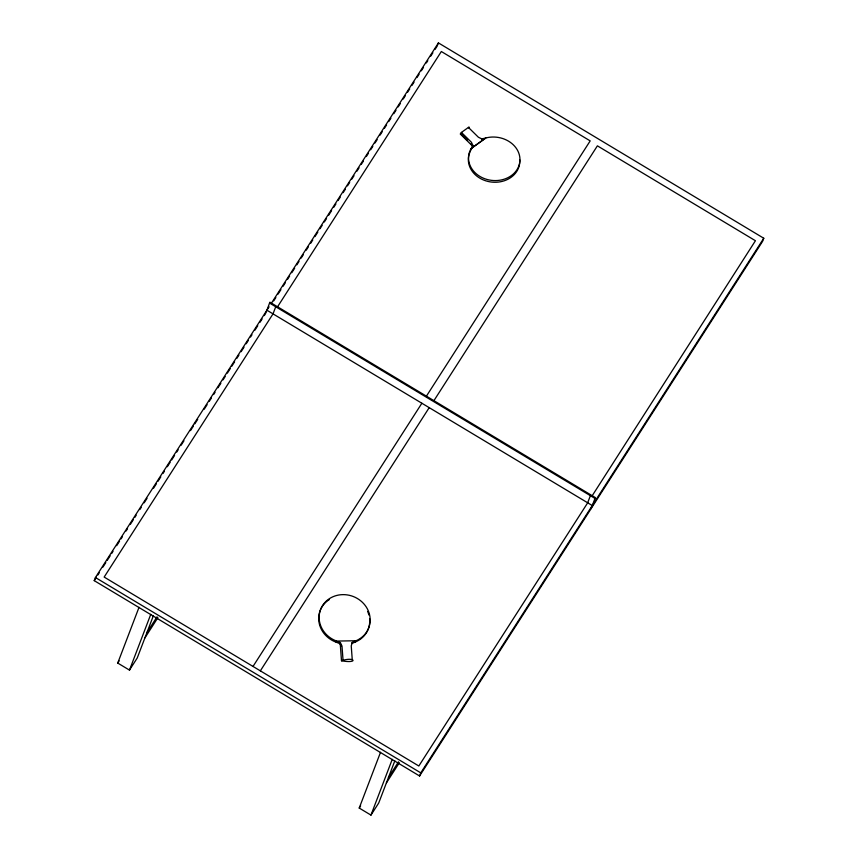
<?xml version="1.0" encoding="UTF-8"?>
<svg xmlns="http://www.w3.org/2000/svg" width="858" height="858" viewBox="0 0 858 858"><rect width="100%" height="100%" fill="white"/><g stroke="black" fill="none" stroke-linecap="round" stroke-linejoin="round"><path stroke-width="1.29" d="M341.495 660.778C354.858 656.22 358.773 663.899 341.495 660.778L340.208 643.307M470.913 150.225L472.876 145.345L471.407 142.256L461.443 132.432A1.512 0.558 -45.4 0 0 460.392 133.923A1.512 0.558 -45.4 0 0 461.261 134.03L467.599 140.283M472.876 145.345L472.694 146.943L471.224 143.854M481.735 139.715L481.831 138.921L478.389 137.237L468.425 127.413L461.443 132.432M356.016 640.776L352.263 642.46L351.244 645.913L352.273 659.941M271.257 303.442L438.417 42.9L763.77 238.245L762.58 241.366L419.583 775.986L94.23 580.641L95.42 577.52L266.913 310.21M153.314 615.883L137.226 658.011L129.472 670.109L117.739 663.062L139.028 607.303M129.472 670.109L150.761 614.349M266.119 312.291L269.895 302.188L595.323 497.576L591.087 508.676M275.729 306.756L273.016 313.878L104.161 577.069L418.833 766.001L587.687 502.809M437.623 44.981L438.417 42.9M341.055 645.988L340.004 643.715L336.121 642.149L336.55 641.044A25.761 23.788 20.9 0 1 323.369 604.354A25.761 23.788 20.9 0 1 363.771 603.732A25.761 23.788 20.9 0 1 356.027 640.744L355.598 641.87A25.761 23.788 20.9 0 0 369.626 618.79M340.004 643.715L340.411 642.642L336.529 641.076L356.027 640.744M352.263 642.46L351.855 643.532L355.609 641.848M394.809 760.874L378.721 803.002L370.956 815.1L359.223 808.054L380.523 752.294M370.956 815.1L392.245 759.341M419.583 775.986L420.774 772.865L763.77 238.245M587.666 502.788L590.39 495.677M267.642 309.084L269.09 306.832M94.23 580.641L96.407 577.262M97.855 574.999L99.303 572.747M102.917 567.106L105.813 562.601M107.261 560.338L110.156 555.834M111.604 553.571L113.042 551.319M116.667 545.677L119.562 541.162M121.01 538.91L122.458 536.658M126.072 531.016L127.52 528.764M130.416 524.249L133.312 519.734M134.76 517.481L136.197 515.229M139.822 509.588L141.27 507.325M144.165 502.82L147.061 498.305M153.571 488.159L156.467 483.644M157.915 481.392L160.8 476.876M162.977 473.498L164.425 471.235M167.321 466.731L170.216 462.215M171.654 459.963L174.549 455.448M176.727 452.059L178.174 449.806M181.07 445.291L183.955 440.787M190.476 430.63L193.372 426.126M194.809 423.863L197.705 419.358M204.225 409.202L207.11 404.686M209.288 401.308L211.454 397.919M213.631 394.541L215.079 392.288M217.964 387.773L220.86 383.258M223.037 379.88L225.204 376.49M227.381 373.112L230.266 368.597M231.714 366.345L234.609 361.829M236.787 358.451L238.953 355.062M241.119 351.683L244.015 347.168M246.192 343.779L248.359 340.401M250.536 337.012L251.984 334.759M254.869 330.244L257.765 325.74M259.942 322.351L262.108 318.972M264.275 315.583L265.723 313.331M273.691 300.922L275.858 297.544M278.024 294.155L280.92 289.65M283.097 286.261L285.264 282.883M287.43 279.494L289.607 276.115M291.774 272.726L294.669 268.211M296.847 264.832L299.013 261.443M301.179 258.065L303.357 254.676M306.252 250.171L308.419 246.782M310.596 243.404L312.762 240.015M314.929 236.636L317.825 232.121M320.002 228.743L322.168 225.354M324.335 221.975L326.512 218.586M328.678 215.208L331.574 210.693M333.751 207.304L335.918 203.925M338.084 200.536L340.261 197.158M343.157 192.642L345.324 189.264M347.49 185.875L349.667 182.497M351.834 179.107L354.011 175.729M356.907 171.214L359.073 167.836M361.239 164.446L363.417 161.068M366.312 156.553L368.479 153.174M370.645 149.785L372.822 146.407M374.989 143.018L377.166 139.639M380.062 135.124L382.228 131.735M384.395 128.357L386.572 124.968M388.738 121.589L390.916 118.2M393.801 113.696L395.978 110.307M398.144 106.928L400.321 103.539M403.217 99.035L405.384 95.646M407.55 92.267L409.727 88.878M411.894 85.5L414.071 82.111M416.956 77.595L419.133 74.217M421.299 70.828L423.477 67.45M426.372 62.934L427.81 60.682M430.705 56.167L432.882 52.788M435.049 49.399L437.226 46.021M277.349 307.121L441.334 51.512L590.186 140.894L426.201 396.493M117.739 663.062L119.144 660.864M146.954 632.55L157.057 616.795M144.905 637.902L157.904 617.653M253.013 666.441L421.868 403.249M260.349 670.849L429.204 407.657M433.698 401.008L597.393 145.839L755.437 240.733L591.977 496.085M359.223 808.054L360.639 805.855M388.438 777.541L398.52 761.829M386.4 782.893L399.356 762.698M471.106 148.541L485.832 137.966A25.761 21.729 6.4 0 1 519.894 158.076A25.761 21.729 6.4 0 1 489.371 180.019A25.761 21.729 6.4 0 1 471.106 148.541L485.832 137.966L481.831 138.921M269.562 303.056L594.991 498.444M266.849 310.167L592.277 505.555M95.42 577.52L420.774 772.865M460.467 134.202L472.865 146.428M340.411 642.642L341.999 646.053L343.028 660.092M336.111 642.17A25.761 23.788 20.9 0 1 318.972 622.093A25.761 23.788 20.9 0 1 329.397 599.517M367.621 611.411A25.761 23.788 20.9 0 1 368.929 615.047M468.425 127.413A1.501 0.547 -45.4 0 1 469.294 127.252A1.501 0.547 -45.4 0 1 468.994 128.228M519.701 159.76A25.761 21.729 6.4 0 1 489.843 181.821A25.761 21.729 6.4 0 1 470.366 151.244"/></g></svg>
